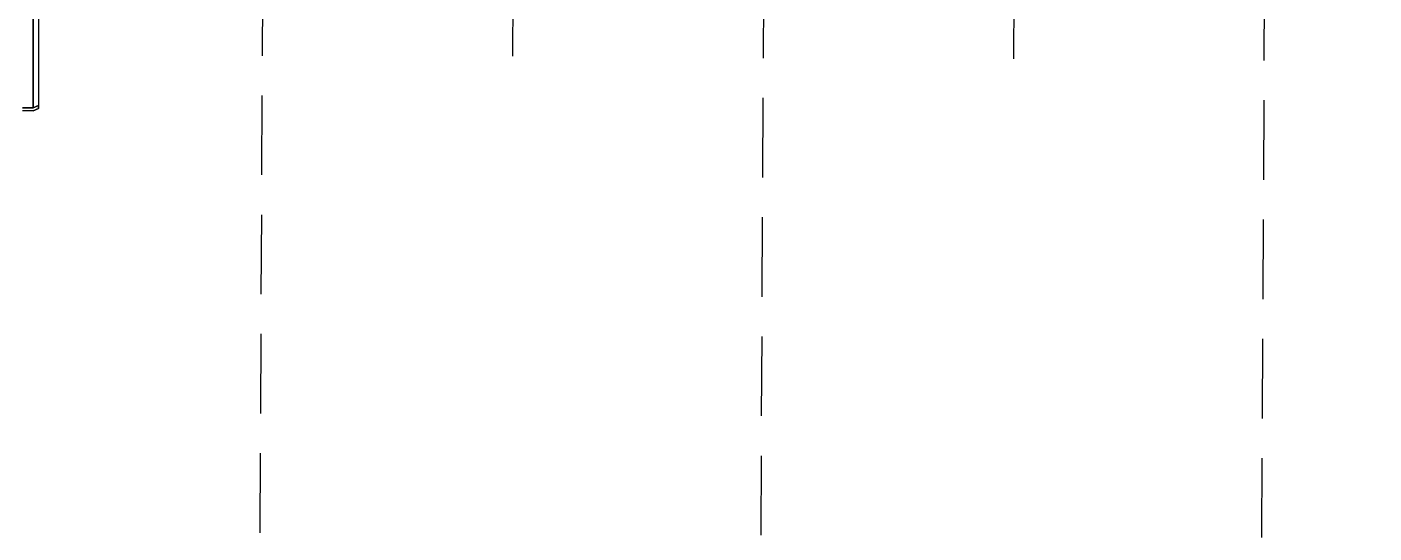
# Model space of a CAD drawing. Header units: millimetres. Extents: x -4997 to -4876, y -8737 to -8661.
# Drawn here: x -4922.08 to -4911.32, y -8712.92 to -8708.88 of the extents above; entities that cross this region are included whole.
import ezdxf

# ---------------------------------------------------------------- set-up
doc = ezdxf.new("R2010")
doc.units = ezdxf.units.MM
doc.header["$LTSCALE"] = 0.1
doc.linetypes.add('HIDDEN', pattern=[9.525, 6.35, -3.175])
for name, color, linetype in [('cobertura nova', 4, 'Continuous'), ('hachuras cobertura', 251, 'Continuous'), ('imagem', 7, 'Continuous'), ('layout cobertura', 251, 'Continuous')]:
    doc.layers.add(name, color=color, linetype=linetype)
picture_1 = doc.add_image_def('image1.jpg', size_in_pixel=(1920, 1080))

msp = doc.modelspace()

# ---------------------------------------------------------------- linework, layer by layer
at = {"layer": 'cobertura nova'}
for p, q in [((-4922.026, -8709.523), (-4922.026, -8703.048)), ((-4921.983, -8703.048), (-4921.983, -8709.529)), ((-4921.983, -8703.048), (-4921.983, -8709.505)), ((-4921.983, -8709.505), (-4922.026, -8709.523)), ((-4922.026, -8709.524), (-4921.983, -8709.505)), ((-4921.983, -8709.529), (-4921.983, -8709.505)), ((-4921.983, -8709.505), (-4921.983, -8709.529)), ((-4922.026, -8709.523), (-4922.112, -8709.523)), ((-4922.112, -8709.524), (-4922.026, -8709.524)), ((-4922.026, -8709.547), (-4922.112, -8709.547)), ((-4922.026, -8709.523), (-4922.026, -8709.523)), ((-4922.026, -8709.523), (-4922.026, -8709.523)), ((-4922.026, -8709.547), (-4921.983, -8709.529)), ((-4921.983, -8709.529), (-4922.026, -8709.547))]:
    msp.add_line(p, q, dxfattribs=at)
at = {"layer": 'hachuras cobertura'}
msp.add_line((-4922.026, -8703.048), (-4922.026, -8709.523), dxfattribs=at)
at = {"layer": 'layout cobertura', "linetype": 'HIDDEN'}
for p, q in [((-4920.331, -8736.73), (-4920.005, -8670.47)), ((-4916.331, -8736.75), (-4916.005, -8670.49)), ((-4912.331, -8736.769), (-4912.005, -8670.509)), ((-4918.195, -8709.112), (-4918.117, -8693.112)), ((-4914.195, -8709.132), (-4914.117, -8693.132))]:
    msp.add_line(p, q, dxfattribs=at)

# ---------------------------------------------------------------- pictures from other files: only their frames are drawn
at = {"layer": 'imagem'}
image = msp.add_image(picture_1, insert=(-4995.037, -8736.053), size_in_units=(116.402, 65.476), dxfattribs=at)
image.dxf.flags = 7

doc.saveas('drawing.dxf')
